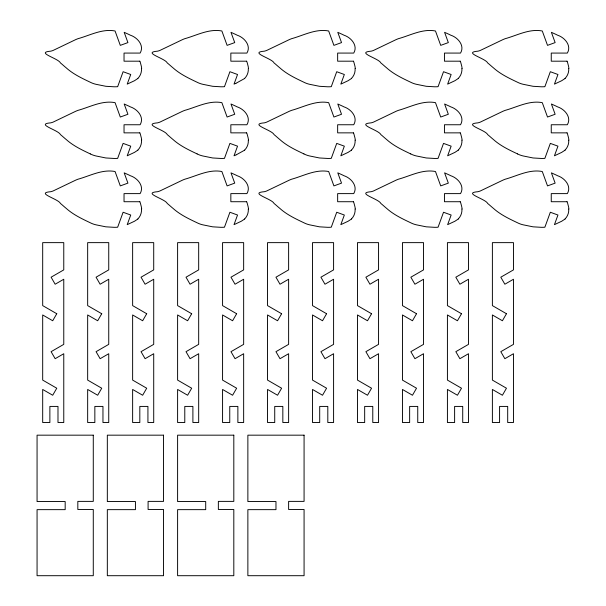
<?xml version="1.0" encoding="UTF-8"?>
<svg xmlns="http://www.w3.org/2000/svg" width="606" height="606" viewBox="0 0 606 606"><rect width="100%" height="100%" fill="white"/><g stroke="black" fill="none" stroke-linecap="round" stroke-linejoin="round"><path stroke-width="0.91" d="M137.888 78.477L134.502 80.704L127.222 84.12L130.729 74.493L123.109 71.713L117.662 86.688A35.739 35.739 0 0 1 115.852 86.772L115.549 86.779A55.184 55.184 0 0 1 113.989 86.779L105.838 86.294L96.195 84.34A24.808 24.808 0 0 1 90.309 82.249C81.833 78.219 73.228 74.159 66.168 67.804A68.273 68.273 0 0 1 64.721 66.592L61.88 64.115A58.418 58.418 0 0 0 60.433 62.926C58.54 58.373 34.989 52.457 50.677 51.184A20.49 20.49 0 0 0 53.033 50.472L75.606 39.655A51.109 51.109 0 0 1 77.932 38.701C90.036 35.36 102.172 28.52 115.064 30.982L120.299 45.367L127.919 42.594L124.185 32.323L129.192 34.595A34.171 34.171 0 0 0 130.313 35.178C137.418 37.451 144.637 45.571 140.115 53.078L124.033 53.078L124.033 61.191L139.797 61.191M137.888 150.144L134.502 152.371L127.222 155.795L130.729 146.16L123.109 143.387L117.662 158.363A35.739 35.739 0 0 1 115.852 158.439L115.549 158.446A55.184 55.184 0 0 1 113.989 158.446L105.838 157.969L96.195 156.007A24.808 24.808 0 0 1 90.309 153.916M244.688 78.477L236.204 83.173M137.888 219.008L134.502 221.235L127.222 224.652L130.729 215.024L123.109 212.251L117.662 227.22A35.739 35.739 0 0 1 115.852 227.303L115.549 227.311A55.184 55.184 0 0 1 113.989 227.311L105.838 226.826L96.195 224.871A24.808 24.808 0 0 1 90.309 222.781C81.833 218.751 73.228 214.691 66.168 208.335A68.273 68.273 0 0 1 64.721 207.123L61.88 204.646A58.418 58.418 0 0 0 60.433 203.457C58.54 198.904 34.989 192.988 50.677 191.716A20.49 20.49 0 0 0 53.033 191.004L75.606 180.187A51.109 51.109 0 0 1 77.932 179.232C90.036 175.891 102.172 169.051 115.064 171.513L120.299 185.898L127.919 183.126L124.185 172.854L129.192 175.126A34.171 34.171 0 0 0 130.313 175.71C137.418 177.975 144.637 186.103 140.115 193.617L124.033 193.617L124.033 201.722L139.797 201.722M244.688 150.144L236.204 154.848M351.495 78.477L348.109 80.704L340.83 84.12L344.337 74.493L336.716 71.713L331.27 86.688A35.739 35.739 0 0 1 329.459 86.772L329.156 86.779A55.184 55.184 0 0 1 327.604 86.779L319.445 86.294L309.802 84.34A24.808 24.808 0 0 1 303.917 82.249C295.44 78.219 286.835 74.159 279.775 67.804A68.273 68.273 0 0 1 278.328 66.592L275.488 64.115A58.418 58.418 0 0 0 274.041 62.926C272.147 58.373 248.596 52.457 264.292 51.184A20.49 20.49 0 0 0 266.64 50.472L289.214 39.655A51.109 51.109 0 0 1 291.539 38.701C303.651 35.36 315.779 28.52 328.672 30.982L333.906 45.367L341.526 42.594L337.792 32.323L342.799 34.595A34.171 34.171 0 0 0 343.928 35.178C351.033 37.443 358.244 45.571 353.722 53.078L337.648 53.078L337.648 61.191L353.404 61.191M244.688 219.008L241.302 221.235L234.03 224.652L237.537 215.024L229.916 212.251L224.462 227.22A35.739 35.739 0 0 1 222.652 227.303L222.357 227.311A55.184 55.184 0 0 1 220.796 227.311L212.638 226.826L202.995 224.871A24.808 24.808 0 0 1 197.109 222.781C188.633 218.751 180.035 214.691 172.975 208.335A68.273 68.273 0 0 1 171.528 207.123L168.68 204.646A58.418 58.418 0 0 0 167.241 203.457C165.347 198.904 141.796 192.988 157.484 191.716A20.49 20.49 0 0 0 159.832 191.004L182.414 180.187A51.109 51.109 0 0 1 184.739 179.232C196.844 175.891 208.979 169.051 221.872 171.513L227.106 185.898L234.727 183.126L230.984 172.854L235.992 175.126A34.171 34.171 0 0 0 237.12 175.71C244.226 177.975 251.445 186.103 246.915 193.617L230.841 193.617L230.841 201.722L246.597 201.722M351.495 150.144L348.109 152.371L340.83 155.795L344.337 146.16L336.716 143.387L331.27 158.363A35.739 35.739 0 0 1 329.459 158.439L329.156 158.446A55.184 55.184 0 0 1 327.604 158.446L319.445 157.969L309.802 156.007A24.808 24.808 0 0 1 303.917 153.916M458.303 78.477L454.917 80.704L447.637 84.12L451.144 74.493L443.524 71.713L438.077 86.688A35.739 35.739 0 0 1 436.267 86.772L435.964 86.779A55.184 55.184 0 0 1 434.404 86.779L426.245 86.294L416.61 84.34A24.808 24.808 0 0 1 410.724 82.249C402.248 78.219 393.635 74.159 386.583 67.804A68.273 68.273 0 0 1 385.136 66.592L382.295 64.115A58.418 58.418 0 0 0 380.848 62.926C378.955 58.373 355.404 52.457 371.092 51.184A20.49 20.49 0 0 0 373.44 50.472L396.021 39.655A51.109 51.109 0 0 1 398.347 38.701C410.451 35.36 422.587 28.52 435.479 30.982L440.713 45.367L448.334 42.594L444.592 32.323L449.607 34.595A34.171 34.171 0 0 0 450.728 35.178C457.833 37.443 465.052 45.571 460.522 53.078L444.448 53.078L444.448 61.191L460.204 61.191M351.495 219.008L348.109 221.235L340.83 224.652L344.337 215.024L336.716 212.251L331.27 227.22A35.739 35.739 0 0 1 329.459 227.303L329.156 227.311A55.184 55.184 0 0 1 327.604 227.311L319.445 226.826L309.802 224.871A24.808 24.808 0 0 1 303.917 222.781C295.448 218.743 286.827 214.706 279.775 208.335A68.273 68.273 0 0 1 278.328 207.123L275.488 204.646A58.418 58.418 0 0 0 274.041 203.457C272.147 198.904 248.596 192.988 264.292 191.716A20.49 20.49 0 0 0 266.64 191.004L289.214 180.187A51.109 51.109 0 0 1 291.539 179.232C303.651 175.891 315.779 169.051 328.672 171.513L333.906 185.898L341.526 183.126L337.792 172.854L342.799 175.126A34.171 34.171 0 0 0 343.928 175.71C351.033 177.975 358.244 186.103 353.722 193.617L337.648 193.617L337.648 201.722L353.404 201.722M458.303 150.144L454.917 152.371L447.637 155.795L451.144 146.16L443.524 143.387L438.077 158.363A35.739 35.739 0 0 1 436.267 158.439L435.964 158.446A55.184 55.184 0 0 1 434.404 158.446L426.245 157.969L416.61 156.007A24.808 24.808 0 0 1 410.724 153.916M565.103 78.477L561.717 80.704L554.445 84.12L557.952 74.493L550.331 71.713L544.877 86.688A35.739 35.739 0 0 1 543.067 86.772L542.764 86.779A55.184 55.184 0 0 1 541.211 86.779L533.053 86.294L523.41 84.34A24.808 24.808 0 0 1 517.524 82.249C509.048 78.219 500.442 74.159 493.39 67.804A68.273 68.273 0 0 1 491.943 66.592L489.095 64.115A58.418 58.418 0 0 0 487.656 62.926C485.762 58.373 462.204 52.457 477.899 51.184A20.49 20.49 0 0 0 480.247 50.472L502.828 39.655A51.109 51.109 0 0 1 505.154 38.701C517.259 35.36 529.394 28.52 542.279 30.982L547.521 45.367L555.134 42.594L551.399 32.323L556.406 34.595A34.171 34.171 0 0 0 557.535 35.178C564.64 37.443 571.852 45.571 567.33 53.078L551.255 53.078L551.255 61.191L567.011 61.191M458.303 219.008L454.917 221.235L447.637 224.652L451.144 215.024L443.524 212.251L438.077 227.22A35.739 35.739 0 0 1 436.267 227.303L435.964 227.311A55.184 55.184 0 0 1 434.404 227.311L426.245 226.826L416.61 224.871A24.808 24.808 0 0 1 410.724 222.781C402.248 218.751 393.635 214.698 386.583 208.335A68.273 68.273 0 0 1 385.136 207.123L382.295 204.646A58.418 58.418 0 0 0 380.848 203.457C378.955 198.904 355.404 192.988 371.092 191.716A20.49 20.49 0 0 0 373.44 191.004L396.021 180.187A51.109 51.109 0 0 1 398.347 179.232C410.451 175.891 422.587 169.051 435.479 171.513L440.713 185.898L448.334 183.126L444.592 172.854L449.607 175.126A34.171 34.171 0 0 0 450.728 175.71C457.833 177.982 465.052 186.103 460.522 193.617L444.448 193.617L444.448 201.722L460.204 201.722M565.103 150.144L561.717 152.371L554.445 155.795L557.952 146.16L550.331 143.387L544.877 158.363A35.739 35.739 0 0 1 543.067 158.439L542.764 158.446A55.184 55.184 0 0 1 541.211 158.446L533.053 157.969L523.41 156.007A24.808 24.808 0 0 1 517.524 153.916M565.103 219.008L561.717 221.235L554.445 224.652L557.952 215.024L550.331 212.251L544.877 227.22A35.739 35.739 0 0 1 543.067 227.303L542.764 227.311A55.184 55.184 0 0 1 541.211 227.311L533.053 226.826L523.41 224.871A24.808 24.808 0 0 1 517.524 222.781C509.055 218.743 500.442 214.698 493.39 208.335A68.273 68.273 0 0 1 491.943 207.123L489.095 204.646A58.418 58.418 0 0 0 487.656 203.457C485.762 198.904 462.204 192.988 477.899 191.716A20.49 20.49 0 0 0 480.247 191.004L502.828 180.187A51.109 51.109 0 0 1 505.154 179.232C517.259 175.891 529.394 169.051 542.279 171.513L547.521 185.898L555.134 183.126L551.399 172.854L556.406 175.126A34.171 34.171 0 0 0 557.535 175.71C564.64 177.975 571.852 186.103 567.33 193.617L551.255 193.617L551.255 201.722L567.011 201.722M235.893 83.317L234.03 84.12L237.537 74.493L229.916 71.713L224.462 86.688A35.739 35.739 0 0 1 222.652 86.772L222.357 86.779A55.184 55.184 0 0 1 220.796 86.779L212.638 86.294L202.995 84.34A24.808 24.808 0 0 1 197.109 82.249C188.633 78.219 180.035 74.159 172.975 67.804A68.273 68.273 0 0 1 171.528 66.592L168.68 64.115A58.418 58.418 0 0 0 167.241 62.926C165.347 58.373 141.796 52.457 157.484 51.184A20.49 20.49 0 0 0 159.832 50.472L182.414 39.655A51.109 51.109 0 0 1 184.739 38.701C196.844 35.36 208.979 28.52 221.872 30.982L227.106 45.367L234.727 42.594L230.984 32.323L235.992 34.595A34.171 34.171 0 0 0 237.12 35.178C244.226 37.451 251.445 45.571 246.915 53.078L230.841 53.078L230.841 61.191L246.597 61.191M235.893 154.984L234.03 155.795L237.537 146.16L229.916 143.387L224.462 158.363A35.739 35.739 0 0 1 222.652 158.439L222.357 158.446A55.184 55.184 0 0 1 220.796 158.446L212.638 157.969L202.995 156.007A24.808 24.808 0 0 1 197.109 153.916M139.797 132.858L124.033 132.858L124.033 124.753L140.115 124.753C144.637 117.246 137.418 109.118 130.313 106.845A34.171 34.171 0 0 1 129.192 106.27L124.185 103.997L127.919 114.261L120.299 117.034L115.064 102.656C102.172 100.195 90.036 107.035 77.932 110.375A51.109 51.109 0 0 0 75.606 111.322L53.033 122.147A20.49 20.49 0 0 1 50.677 122.859C34.989 124.132 58.54 130.04 60.433 134.593A58.418 58.418 0 0 1 61.88 135.789L64.721 138.266A68.273 68.273 0 0 0 66.168 139.478C73.228 145.826 81.825 149.902 90.309 153.909M246.597 132.858L230.841 132.858L230.841 124.753L246.915 124.753C251.445 117.238 244.226 109.118 237.12 106.845A34.171 34.171 0 0 1 235.992 106.27L230.984 103.997L234.727 114.261L227.106 117.034L221.872 102.656C208.979 100.195 196.844 107.035 184.739 110.375A51.109 51.109 0 0 0 182.414 111.322L159.832 122.147A20.49 20.49 0 0 1 157.484 122.859C141.796 124.132 165.347 130.04 167.241 134.593A58.418 58.418 0 0 1 168.68 135.789L171.528 138.266A68.273 68.273 0 0 0 172.975 139.478C180.035 145.826 188.633 149.902 197.117 153.909M353.404 132.858L337.648 132.858L337.648 124.753L353.722 124.753C358.244 117.246 351.033 109.118 343.928 106.845A34.171 34.171 0 0 1 342.799 106.27L337.792 103.997L341.526 114.261L333.906 117.034L328.672 102.656C315.779 100.195 303.651 107.035 291.539 110.375A51.109 51.109 0 0 0 289.214 111.322L266.64 122.147A20.49 20.49 0 0 1 264.292 122.859C248.596 124.132 272.147 130.04 274.041 134.593A58.418 58.418 0 0 1 275.488 135.789L278.328 138.266A68.273 68.273 0 0 0 279.775 139.478C286.82 145.849 295.44 149.887 303.917 153.909M460.204 132.858L444.448 132.858L444.448 124.753L460.522 124.753C465.052 117.246 457.833 109.118 450.728 106.845A34.171 34.171 0 0 1 449.607 106.27L444.592 103.997L448.334 114.261L440.713 117.034L435.479 102.656C422.587 100.195 410.451 107.035 398.347 110.375A51.109 51.109 0 0 0 396.021 111.322L373.44 122.147A20.49 20.49 0 0 1 371.092 122.859C355.404 124.132 378.955 130.04 380.848 134.593A58.418 58.418 0 0 1 382.295 135.789L385.136 138.266A68.273 68.273 0 0 0 386.583 139.478C393.635 145.841 402.248 149.887 410.724 153.909M567.011 132.858L551.255 132.858L551.255 124.753L567.33 124.753C571.852 117.246 564.64 109.118 557.535 106.845A34.171 34.171 0 0 1 556.406 106.27L551.399 103.997L555.134 114.261L547.521 117.034L542.279 102.656C529.394 100.195 517.259 107.035 505.154 110.375A51.109 51.109 0 0 0 502.828 111.322L480.247 122.147A20.49 20.49 0 0 1 477.899 122.859C462.204 124.132 485.762 130.04 487.656 134.593A58.418 58.418 0 0 1 489.095 135.789L491.943 138.266A68.273 68.273 0 0 0 493.39 139.478C500.442 145.834 509.048 149.894 517.532 153.909M568.905 68.493L568.686 66.918A27.353 27.353 0 0 0 568.33 65.372L567.746 63.175A10.741 10.741 0 0 0 567.049 61.176M568.905 140.16L568.686 138.585A27.353 27.353 0 0 0 568.33 137.039L567.746 134.85A10.741 10.741 0 0 0 567.049 132.843M568.905 209.025L568.686 207.449A27.353 27.353 0 0 0 568.33 205.904L567.746 203.707A10.741 10.741 0 0 0 567.049 201.707M462.098 68.493L461.878 66.918A27.353 27.353 0 0 0 461.522 65.372L460.946 63.175A10.741 10.741 0 0 0 460.242 61.176M462.098 140.16L461.878 138.585A27.353 27.353 0 0 0 461.522 137.039L460.946 134.85A10.741 10.741 0 0 0 460.242 132.843M462.098 209.025L461.878 207.449A27.353 27.353 0 0 0 461.522 205.904L460.946 203.707A10.741 10.741 0 0 0 460.242 201.707M355.298 68.493L355.078 66.918A27.353 27.353 0 0 0 354.722 65.372L354.139 63.175A10.741 10.741 0 0 0 353.434 61.176M355.298 140.16L355.078 138.585A27.353 27.353 0 0 0 354.722 137.039L354.139 134.85A10.741 10.741 0 0 0 353.434 132.843M355.298 209.025L355.078 207.449A27.353 27.353 0 0 0 354.722 205.904L354.139 203.707A10.741 10.741 0 0 0 353.434 201.707M248.49 68.493L248.271 66.918A27.353 27.353 0 0 0 247.915 65.372L247.331 63.175A10.741 10.741 0 0 0 246.634 61.176M248.49 140.16L248.271 138.585A27.353 27.353 0 0 0 247.915 137.039L247.331 134.85A10.741 10.741 0 0 0 246.634 132.843M248.49 209.025L248.271 207.449A27.353 27.353 0 0 0 247.915 205.904L247.331 203.707A10.741 10.741 0 0 0 246.634 201.707M141.683 68.493L141.471 66.918A27.353 27.353 0 0 0 141.107 65.372L140.531 63.175A10.741 10.741 0 0 0 139.827 61.176M141.683 140.16L141.471 138.585A27.353 27.353 0 0 0 141.107 137.039L140.531 134.85A10.741 10.741 0 0 0 139.827 132.843M141.683 209.025L141.471 207.449A27.353 27.353 0 0 0 141.107 205.904L140.531 203.707A10.741 10.741 0 0 0 139.827 201.707M568.723 209.032A12.794 12.794 0 0 1 565.057 218.963M568.723 140.175A12.794 12.794 0 0 1 565.057 150.099M568.723 68.501A12.794 12.794 0 0 1 565.057 78.432M461.916 209.032A12.794 12.794 0 0 1 458.257 218.963M461.916 140.175A12.794 12.794 0 0 1 458.257 150.099M461.916 68.501A12.794 12.794 0 0 1 458.257 78.432M355.108 209.032A12.794 12.794 0 0 1 351.45 218.963M355.108 140.175A12.794 12.794 0 0 1 351.45 150.099M355.108 68.501A12.794 12.794 0 0 1 351.45 78.432M248.308 209.032A12.794 12.794 0 0 1 244.642 218.963M248.308 140.175A12.794 12.794 0 0 1 244.642 150.099M248.308 68.501A12.794 12.794 0 0 1 244.642 78.432M141.501 209.032A12.794 12.794 0 0 1 137.842 218.963M141.501 140.175A12.794 12.794 0 0 1 137.842 150.099M141.501 68.501A12.794 12.794 0 0 1 137.842 78.432M56.767 313.734L52.707 320.756L42.685 314.969L42.685 380.091L56.767 388.219L52.707 395.241L42.685 389.453L42.685 422.518L49.874 422.518L49.874 406.421L57.987 406.421L57.987 422.518L63.766 422.518L63.766 353.73L55.154 358.699L51.101 351.677L63.766 344.367L63.766 279.245L55.154 284.222L51.101 277.2L63.766 269.882L63.766 242.635L42.685 242.635L42.685 305.606L56.767 313.734M101.732 313.734L97.68 320.756L87.658 314.969L87.658 380.091L101.732 388.219L97.68 395.241L87.658 389.453L87.658 422.518L94.847 422.518L94.847 406.421L102.959 406.421L102.959 422.518L108.739 422.518L108.739 353.73L100.126 358.699L96.066 351.677L108.739 344.367L108.739 279.245L100.126 284.222L96.066 277.2L108.739 269.882L108.739 242.635L87.658 242.635L87.658 305.606L101.732 313.734M146.705 313.734L142.652 320.756L132.631 314.969L132.631 380.091L146.705 388.219L142.652 395.241L132.631 389.453L132.631 422.518L139.819 422.518L139.819 406.421L147.925 406.421L147.925 422.518L153.712 422.518L153.712 353.73L145.092 358.699L141.039 351.677L153.712 344.367L153.712 279.245L145.092 284.222L141.039 277.2L153.712 269.882L153.712 242.635L132.631 242.635L132.631 305.606L146.705 313.734M191.678 313.734L187.618 320.756L177.603 314.969L177.603 380.091L191.678 388.219L187.618 395.241L177.603 389.453L177.603 422.518L184.785 422.518L184.785 406.421L192.897 406.421L192.897 422.518L198.677 422.518L198.677 353.73L190.064 358.699L186.012 351.677L198.677 344.367L198.677 279.245L190.064 284.222L186.012 277.2L198.677 269.882L198.677 242.635L177.603 242.635L177.603 305.606L191.678 313.734M236.643 313.734L232.59 320.756L222.569 314.969L222.569 380.091L236.643 388.219L232.59 395.241L222.569 389.453L222.569 422.518L229.757 422.518L229.757 406.421L237.87 406.421L237.87 422.518L243.65 422.518L243.65 353.73L235.037 358.699L230.977 351.677L243.65 344.367L243.65 279.245L235.037 284.222L230.977 277.2L243.65 269.882L243.65 242.635L222.569 242.635L222.569 305.606L236.643 313.734M281.616 313.734L277.563 320.756L267.541 314.969L267.541 380.091L281.616 388.219L277.563 395.241L267.541 389.453L267.541 422.518L274.73 422.518L274.73 406.421L282.835 406.421L282.835 422.518L288.623 422.518L288.623 353.73L280.002 358.699L275.95 351.677L288.623 344.367L288.623 279.245L280.002 284.222L275.95 277.2L288.623 269.882L288.623 242.635L267.541 242.635L267.541 305.606L281.616 313.734M326.589 313.734L322.528 320.756L312.514 314.969L312.514 380.091L326.589 388.219L322.528 395.241L312.514 389.453L312.514 422.518L319.703 422.518L319.703 406.421L327.808 406.421L327.808 422.518L333.588 422.518L333.588 353.73L324.975 358.699L320.922 351.677L333.588 344.367L333.588 279.245L324.975 284.222L320.922 277.2L333.588 269.882L333.588 242.635L312.514 242.635L312.514 305.606L326.589 313.734M371.554 313.734L367.501 320.756L357.479 314.969L357.479 380.091L371.554 388.219L367.501 395.241L357.479 389.453L357.479 422.518L364.668 422.518L364.668 406.421L372.781 406.421L372.781 422.518L378.561 422.518L378.561 353.73L369.948 358.699L365.888 351.677L378.561 344.367L378.561 279.245L369.948 284.222L365.888 277.2L378.561 269.882L378.561 242.635L357.479 242.635L357.479 305.606L371.554 313.734M416.527 313.734L412.474 320.756L402.452 314.969L402.452 380.091L416.527 388.219L412.474 395.241L402.452 389.453L402.452 422.518L409.641 422.518L409.641 406.421L417.746 406.421L417.746 422.518L423.533 422.518L423.533 353.73L414.913 358.699L410.86 351.677L423.533 344.367L423.533 279.245L414.913 284.222L410.86 277.2L423.533 269.882L423.533 242.635L402.452 242.635L402.452 305.606L416.527 313.734M461.499 313.734L457.447 320.756L447.425 314.969L447.425 380.091L461.499 388.219L457.447 395.241L447.425 389.453L447.425 422.518L454.614 422.518L454.614 406.421L462.719 406.421L462.719 422.518L468.499 422.518L468.499 353.73L459.886 358.699L455.833 351.677L468.499 344.367L468.499 279.245L459.886 284.222L455.833 277.2L468.499 269.882L468.499 242.635L447.425 242.635L447.425 305.606L461.499 313.734M506.464 313.734L502.412 320.756L492.39 314.969L492.39 380.091L506.464 388.219L502.412 395.241L492.39 389.453L492.39 422.518L499.579 422.518L499.579 406.421L507.692 406.421L507.692 422.518L513.471 422.518L513.471 353.73L504.859 358.699L500.806 351.677L513.471 344.367L513.471 279.245L504.859 284.222L500.806 277.2L513.471 269.882L513.471 242.635L492.39 242.635L492.39 305.606L506.464 313.734M93.279 435.169L37.064 435.169L37.064 501.541L65.175 501.541L65.175 509.646L37.064 509.646L37.064 575.7L93.279 575.7L93.279 509.487L77.826 509.487L77.826 501.382L93.279 501.382L93.279 435.169M163.544 435.169L107.33 435.169L107.33 501.541L135.441 501.541L135.441 509.646L107.33 509.646L107.33 575.7L163.544 575.7L163.544 509.487L148.091 509.487L148.091 501.382L163.544 501.382L163.544 435.169M233.81 435.169L177.603 435.169L177.603 501.541L205.707 501.541L205.707 509.646L177.603 509.646L177.603 575.7L233.81 575.7L233.81 509.487L218.357 509.487L218.357 501.382L233.81 501.382L233.81 435.169M304.076 435.169L247.869 435.169L247.869 501.541L275.972 501.541L275.972 509.646L247.869 509.646L247.869 575.7L304.076 575.7L304.076 509.487L288.623 509.487L288.623 501.382L304.076 501.382L304.076 435.169"/></g></svg>
